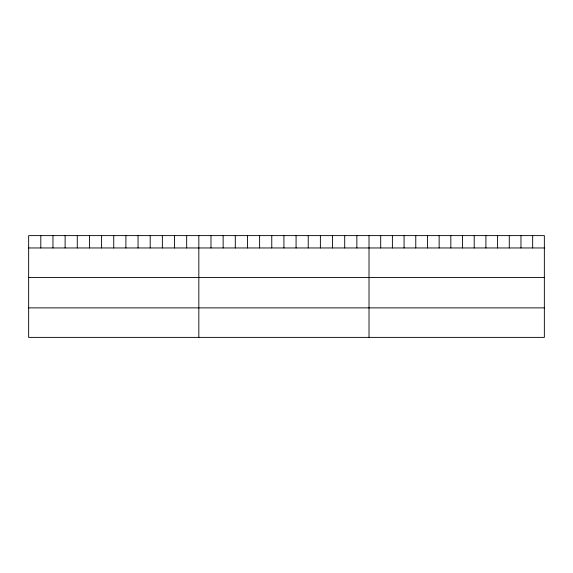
<?xml version="1.0" encoding="UTF-8"?>
<svg xmlns="http://www.w3.org/2000/svg" width="573" height="573" viewBox="0 0 573 573"><rect width="100%" height="100%" fill="white"/><g stroke="black" fill="none" stroke-linecap="round" stroke-linejoin="round"><path stroke-width="0.86" d="M544.35 247.959L544.35 337.382L28.65 337.382L28.65 235.618L544.35 235.618L544.35 247.959L28.65 247.959M28.65 277.468L544.35 277.468M28.65 307.873L544.35 307.873M532.661 235.618L532.661 247.959M520.972 235.618L520.972 247.959M509.282 235.618L509.282 247.959M497.593 235.618L497.593 247.959M485.904 235.618L485.904 247.959M474.215 235.618L474.215 247.959M462.526 235.618L462.526 247.959M450.836 235.618L450.836 247.959M439.147 235.618L439.147 247.959M427.458 235.618L427.458 247.959M415.769 235.618L415.769 247.959M404.08 235.618L404.08 247.959M392.39 235.618L392.39 247.959M380.701 235.618L380.701 247.959M369.012 235.618L369.012 337.382M356.857 235.618L356.857 247.959M344.702 235.618L344.702 247.959M332.548 235.618L332.548 247.959M320.386 235.618L320.386 247.959M308.231 235.618L308.231 247.959M296.076 235.618L296.076 247.959M283.921 235.618L283.921 247.959M271.767 235.618L271.767 247.959M259.612 235.618L259.612 247.959M247.457 235.618L247.457 247.959M235.295 235.618L235.295 247.959M223.141 235.618L223.141 247.959M210.986 235.618L210.986 247.959M198.831 235.618L198.831 337.382M186.676 235.618L186.676 247.959M174.521 235.618L174.521 247.959M162.367 235.618L162.367 247.959M150.205 235.618L150.205 247.959M138.05 235.618L138.05 247.959M125.895 235.618L125.895 247.959M113.741 235.618L113.741 247.959M101.586 235.618L101.586 247.959M89.431 235.618L89.431 247.959M77.276 235.618L77.276 247.959M65.114 235.618L65.114 247.959M52.96 235.618L52.96 247.959M40.805 235.618L40.805 247.959"/></g></svg>
